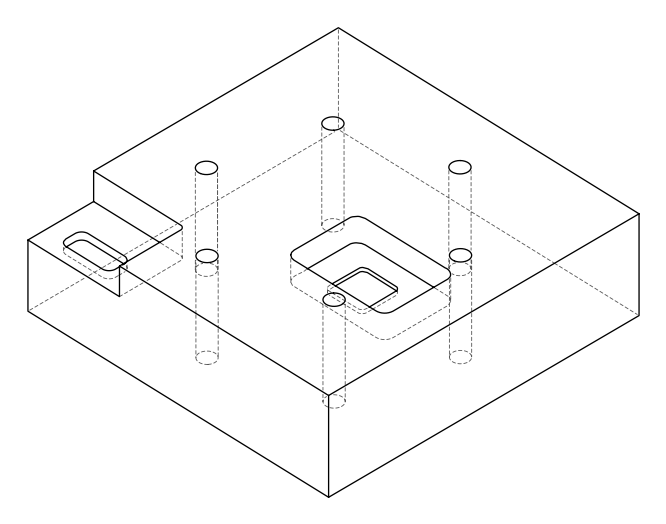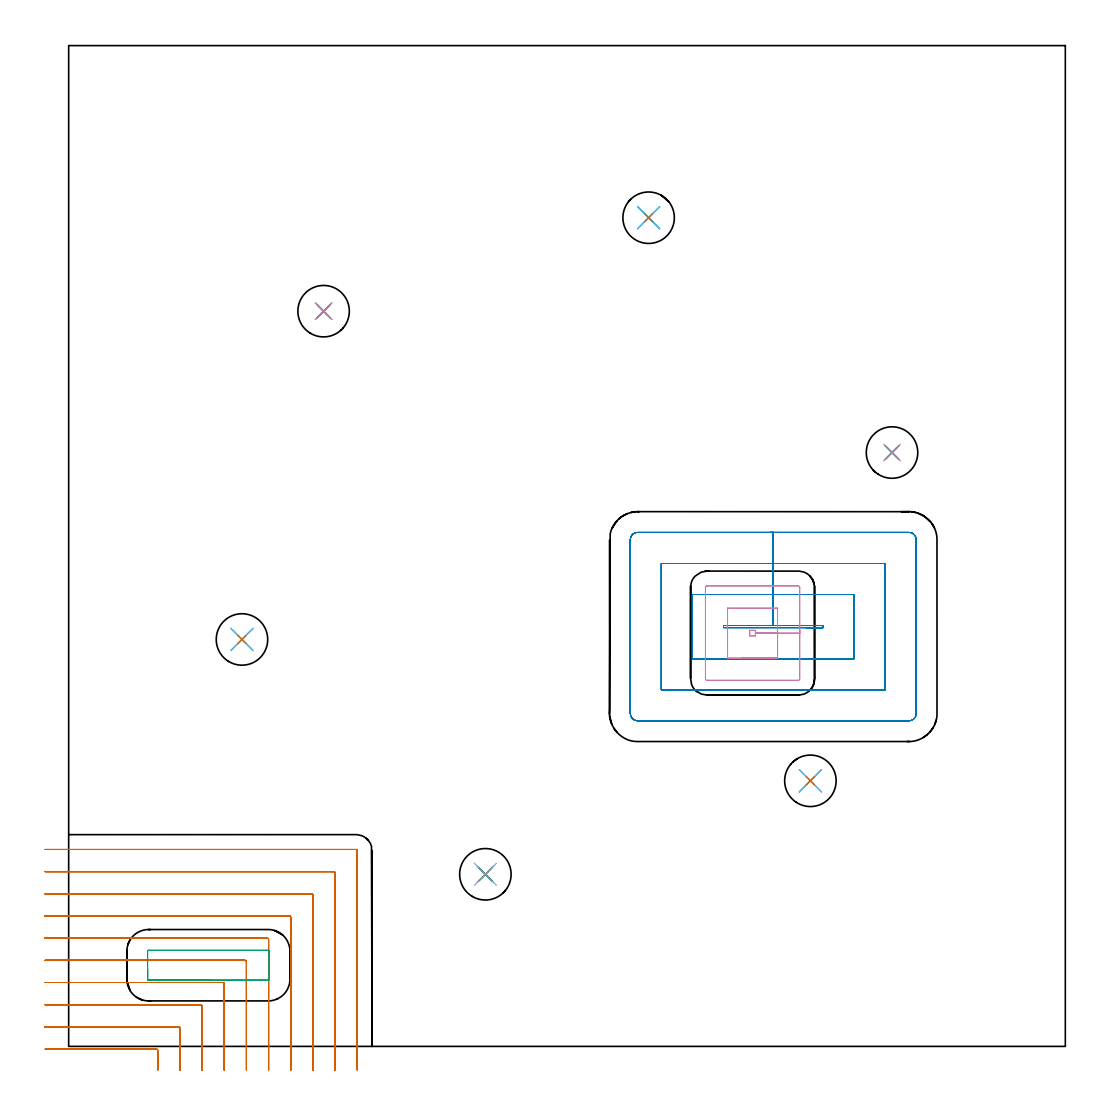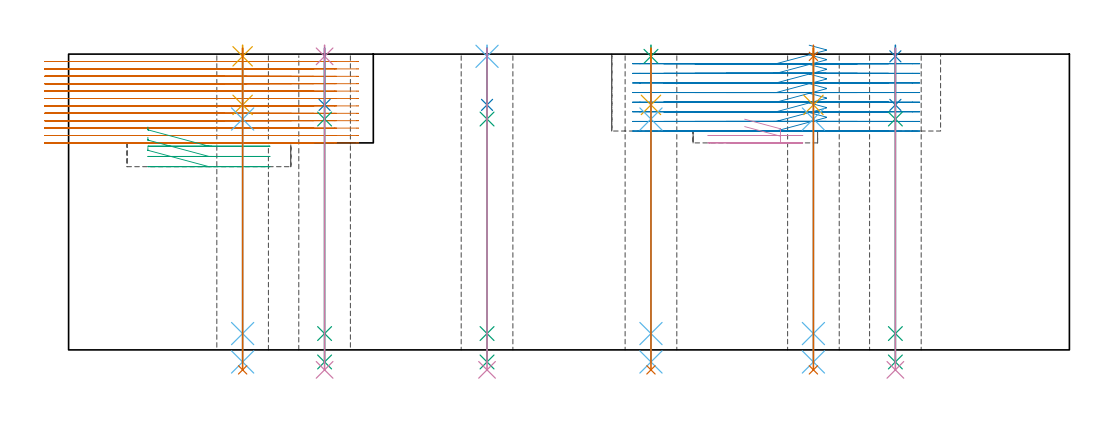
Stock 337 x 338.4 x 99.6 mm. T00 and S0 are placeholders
(PLAN: 28 operations, 21 tool changes, 52.2 min)
(1 MILL_CORNER_NOTCH_RECTANGULAR | CORNER_NOTCH_RECTANGULAR | NXT0201_013 | Follow Part, ap 2.5, ae 75% | 30.07 min | 219482 mm3)
(2 MILL_RECTANGULAR_POCKET | POCKET_RECTANGULAR_STRAIGHT | UGT0201_132 | Follow Part, ap 3.5, ae 75% | 13.72 min | 220827 mm3)
(3 MILL_RECTANGULAR_POCKET_1 | POCKET_RECTANGULAR_STRAIGHT_1 | UGT0201_132 | Follow Part, ap 3.5, ae 75% | 0.93 min | 10228 mm3)
(4 MILL_RECTANGULAR_POCKET_2 | POCKET_RECTANGULAR_STRAIGHT_2 | NXT0201_013 | Follow Part, ap 2.5, ae 75% | 1.11 min | 6918 mm3)
(5 SPOT_DRILL | STEP1HOLE | NXT0321_9005460120000 | 0.03 min | 20 mm3)
(6 SPOT_DRILL_1 | STEP1HOLE_1 | NXT0321_9005460120000 | 0.03 min | 2 mm3)
(7 SPOT_DRILL_2 | STEP1HOLE_2 | NXT0321_9005460120000 | 0.03 min | 7 mm3)
(8 SPOT_DRILL_3 | STEP1HOLE_3 | NXT0321_9005460120000 | 0.03 min | 0 mm3)
(9 SPOT_DRILL_4 | STEP1HOLE_4 | NXT0321_9005460120000 | 0.03 min | 31 mm3)
(10 SPOT_DRILL_5 | STEP1HOLE_5 | NXT0321_9005460120000 | 0.03 min | 9 mm3)
(11 DRILL_BLIND_HOLE_INTO_CENTER | STEP1HOLE | UGT0301_225 | 0.08 min | 1514 mm3)
(12 GUN_DRILL_THROUGH_HOLE | STEP1HOLE | UGT0307_008 | 0.52 min | 8005 mm3)
(13 DRILL_TO_ENLARGE_THROUGH_HOLE | STEP1HOLE | UGT0301_245 | 0.43 min | 14110 mm3)
(14 DRILL_BLIND_HOLE_INTO_CENTER_1 | STEP1HOLE_1 | UGT0301_225 | 0.08 min | 1546 mm3)
(15 GUN_DRILL_THROUGH_HOLE_1 | STEP1HOLE_1 | UGT0307_008 | 0.52 min | 7999 mm3)
(16 DRILL_TO_ENLARGE_THROUGH_HOLE_1 | STEP1HOLE_1 | UGT0301_245 | 0.43 min | 14122 mm3)
(17 DRILL_BLIND_HOLE_INTO_CENTER_2 | STEP1HOLE_2 | UGT0301_225 | 0.08 min | 1509 mm3)
(18 GUN_DRILL_THROUGH_HOLE_2 | STEP1HOLE_2 | UGT0307_008 | 0.52 min | 8018 mm3)
(19 DRILL_TO_ENLARGE_THROUGH_HOLE_2 | STEP1HOLE_2 | UGT0301_245 | 0.43 min | 14109 mm3)
(20 DRILL_BLIND_HOLE_INTO_CENTER_3 | STEP1HOLE_3 | UGT0301_225 | 0.08 min | 1518 mm3)
(21 GUN_DRILL_THROUGH_HOLE_3 | STEP1HOLE_3 | UGT0307_008 | 0.52 min | 8013 mm3)
(22 DRILL_TO_ENLARGE_THROUGH_HOLE_3 | STEP1HOLE_3 | UGT0301_245 | 0.43 min | 14118 mm3)
(23 DRILL_BLIND_HOLE_INTO_CENTER_4 | STEP1HOLE_4 | UGT0301_225 | 0.08 min | 1492 mm3)
(24 GUN_DRILL_THROUGH_HOLE_4 | STEP1HOLE_4 | UGT0307_008 | 0.52 min | 8039 mm3)
(25 DRILL_TO_ENLARGE_THROUGH_HOLE_4 | STEP1HOLE_4 | UGT0301_245 | 0.43 min | 14108 mm3)
(26 DRILL_BLIND_HOLE_INTO_CENTER_5 | STEP1HOLE_5 | UGT0301_225 | 0.08 min | 1525 mm3)
(27 GUN_DRILL_THROUGH_HOLE_5 | STEP1HOLE_5 | UGT0307_008 | 0.52 min | 8012 mm3)
(28 DRILL_TO_ENLARGE_THROUGH_HOLE_5 | STEP1HOLE_5 | UGT0301_245 | 0.43 min | 14118 mm3)
(TOOL NXT0201_013 | ENDMILL 10mm | D10 FL30 Z4)
(TOOL UGT0201_132 | Carbide End Mill 14.0 | D14 FL30 Z4)
(TOOL NXT0321_9005460120000 | NC Spot Drill, 142deg, 12mm, Carbide, Uncoated | D12 PA142 FL30 Z2)
(TOOL UGT0301_225 | Twist Drill 11.4 mm | D11.4 PA118 FL92 Z2)
(TOOL UGT0307_008 | Gun Drill 11 mm | D11 PA130 FL24 Z1)
(TOOL UGT0301_245 | Twist Drill 17.4 mm | D17.4 PA118 FL130 Z2)
(OP 1 MILL_CORNER_NOTCH_RECTANGULAR)
G17 G21 G94 G90
T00 M6
G54
G17 G0 G90 X30.1 Y-8. S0 M3
G43 Z109.6 H0
Z97.108
G94 G1 Y-5. F250.
Y-1.395 F500.
G3 X29.605 Y-0.9 R0.5
G1 X-4.918
X-7.918 F250.
G0 Z109.6
X37.6 Y-8.
Z97.108
G1 Y-5.
Y6.105 F500.
G3 X37.105 Y6.6 R0.5
G1 X-5.
X-8. F250.
G0 Z109.6
X45.1 Y-8.
Z97.108
G1 Y-5.
Y13.605 F500.
G3 X44.605 Y14.1 R0.5
G1 X-5.
X-8. F250.
G0 Z109.6
X52.6 Y-8.
Z97.108
G1 Y-5.
Y21.104 F500.
G3 X52.104 Y21.6 R0.5
G1 X-5.
X-8. F250.
G0 Z109.6
X60.1 Y-8.
Z97.108
G1 Y-5.
Y28.604 F500.
G3 X59.604 Y29.1 R0.5
G1 X-5.
X-8. F250.
G0 Z109.6
X67.6 Y-8.
Z97.108
G1 Y-5.
Y36.104 F500.
G3 X67.104 Y36.6 R0.5
G1 X-5.
X-8. F250.
G0 Z109.6
X75.1 Y-8.
Z97.108
G1 Y-5.
Y43.604 F500.
G3 X74.604 Y44.1 R0.5
G1 X-5.
X-8. F250.
G0 Z109.6
X82.6 Y-8.
Z97.108
G1 Y-5.
Y51.103 F500.
G3 X82.103 Y51.6 R0.5
G1 X-5.
X-8. F250.
G0 Z109.6
X90.1 Y-8.
Z97.108
G1 Y-5.
Y58.603 F500.
G3 X89.603 Y59.1 R0.5
G1 X-5.
X-8. F250.
G0 Z109.6
X97.6 Y-8.
Z97.108
G1 Y-5.
Y66.103 F500.
G3 X97.103 Y66.6 R0.5
G1 X-5.
X-8. F250.
G0 Z109.6
X30.1 Y-8.
Z94.617
G1 Y-5.
Y-1.395 F500.
G3 X29.605 Y-0.9 R0.5
G1 X-4.918
X-7.918 F250.
G0 Z109.6
X37.6 Y-8.
Z94.617
G1 Y-5.
Y6.105 F500.
G3 X37.105 Y6.6 R0.5
G1 X-5.
X-8. F250.
G0 Z109.6
X45.1 Y-8.
Z94.617
G1 Y-5.
Y13.605 F500.
G3 X44.605 Y14.1 R0.5
G1 X-5.
X-8. F250.
G0 Z109.6
X52.6 Y-8.
Z94.617
G1 Y-5.
Y21.104 F500.
G3 X52.104 Y21.6 R0.5
G1 X-5.
X-8. F250.
G0 Z109.6
X60.1 Y-8.
Z94.617
G1 Y-5.
Y28.604 F500.
G3 X59.604 Y29.1 R0.5
G1 X-5.
X-8. F250.
G0 Z109.6
X67.6 Y-8.
Z94.617
G1 Y-5.
Y36.104 F500.
G3 X67.104 Y36.6 R0.5
G1 X-5.
X-8. F250.
G0 Z109.6
X75.1 Y-8.
Z94.617
G1 Y-5.
Y43.604 F500.
G3 X74.604 Y44.1 R0.5
G1 X-5.
X-8. F250.
G0 Z109.6
X82.6 Y-8.
Z94.617
G1 Y-5.
Y51.103 F500.
G3 X82.103 Y51.6 R0.5
G1 X-5.
X-8. F250.
G0 Z109.6
X90.1 Y-8.
Z94.617
G1 Y-5.
Y58.603 F500.
G3 X89.603 Y59.1 R0.5
G1 X-5.
X-8. F250.
G0 Z109.6
X97.6 Y-8.
Z94.617
G1 Y-5.
Y66.103 F500.
G3 X97.103 Y66.6 R0.5
G1 X-5.
X-8. F250.
G0 Z109.6
X30.1 Y-8.
Z92.125
G1 Y-5.
Y-1.395 F500.
G3 X29.605 Y-0.9 R0.5
G1 X-4.918
X-7.918 F250.
G0 Z109.6
X37.6 Y-8.
Z92.125
G1 Y-5.
Y6.105 F500.
G3 X37.105 Y6.6 R0.5
G1 X-5.
X-8. F250.
G0 Z109.6
X45.1 Y-8.
Z92.125
G1 Y-5.
Y13.605 F500.
G3 X44.605 Y14.1 R0.5
G1 X-5.
X-8. F250.
G0 Z109.6
X52.6 Y-8.
Z92.125
G1 Y-5.
Y21.104 F500.
G3 X52.104 Y21.6 R0.5
G1 X-5.
X-8. F250.
G0 Z109.6
X60.1 Y-8.
Z92.125
G1 Y-5.
Y28.604 F500.
G3 X59.604 Y29.1 R0.5
G1 X-5.
X-8. F250.
G0 Z109.6
X67.6 Y-8.
Z92.125
G1 Y-5.
Y36.104 F500.
G3 X67.104 Y36.6 R0.5
G1 X-5.
X-8. F250.
G0 Z109.6
X75.1 Y-8.
Z92.125
G1 Y-5.
Y43.604 F500.
G3 X74.604 Y44.1 R0.5
G1 X-5.
X-8. F250.
G0 Z109.6
X82.6 Y-8.
Z92.125
G1 Y-5.
Y51.103 F500.
G3 X82.103 Y51.6 R0.5
G1 X-5.
X-8. F250.
G0 Z109.6
X90.1 Y-8.
Z92.125
G1 Y-5.
Y58.603 F500.
G3 X89.603 Y59.1 R0.5
G1 X-5.
X-8. F250.
G0 Z109.6
X97.6 Y-8.
Z92.125
G1 Y-5.
Y66.103 F500.
G3 X97.103 Y66.6 R0.5
G1 X-5.
X-8. F250.
G0 Z109.6
X30.1 Y-8.
Z89.633
G1 Y-5.
Y-1.395 F500.
G3 X29.605 Y-0.9 R0.5
G1 X-4.918
X-7.918 F250.
G0 Z109.6
X37.6 Y-8.
Z89.633
G1 Y-5.
Y6.105 F500.
G3 X37.105 Y6.6 R0.5
G1 X-5.
X-8. F250.
G0 Z109.6
X45.1 Y-8.
Z89.633
G1 Y-5.
Y13.605 F500.
G3 X44.605 Y14.1 R0.5
G1 X-5.
X-8. F250.
G0 Z109.6
X52.6 Y-8.
Z89.633
G1 Y-5.
Y21.104 F500.
G3 X52.104 Y21.6 R0.5
G1 X-5.
X-8. F250.
G0 Z109.6
X60.1 Y-8.
Z89.633
G1 Y-5.
Y28.604 F500.
G3 X59.604 Y29.1 R0.5
G1 X-5.
X-8. F250.
G0 Z109.6
X67.6 Y-8.
Z89.633
G1 Y-5.
Y36.104 F500.
G3 X67.104 Y36.6 R0.5
G1 X-5.
X-8. F250.
G0 Z109.6
X75.1 Y-8.
Z89.633
G1 Y-5.
Y43.604 F500.
G3 X74.604 Y44.1 R0.5
G1 X-5.
X-8. F250.
G0 Z109.6
X82.6 Y-8.
Z89.633
G1 Y-5.
Y51.103 F500.
G3 X82.103 Y51.6 R0.5
G1 X-5.
X-8. F250.
G0 Z109.6
X90.1 Y-8.
Z89.633
G1 Y-5.
Y58.603 F500.
G3 X89.603 Y59.1 R0.5
G1 X-5.
X-8. F250.
G0 Z109.6
X97.6 Y-8.
Z89.633
G1 Y-5.
Y66.103 F500.
G3 X97.103 Y66.6 R0.5
G1 X-5.
X-8. F250.
G0 Z109.6
X30.1 Y-8.
Z87.142
G1 Y-5.
Y-1.395 F500.
G3 X29.605 Y-0.9 R0.5
G1 X-4.918
X-7.918 F250.
G0 Z109.6
X37.6 Y-8.
Z87.142
G1 Y-5.
Y6.105 F500.
G3 X37.105 Y6.6 R0.5
G1 X-5.
X-8. F250.
G0 Z109.6
X45.1 Y-8.
Z87.142
G1 Y-5.
Y13.605 F500.
G3 X44.605 Y14.1 R0.5
G1 X-5.
X-8. F250.
G0 Z109.6
X52.6 Y-8.
Z87.142
G1 Y-5.
Y21.104 F500.
G3 X52.104 Y21.6 R0.5
G1 X-5.
X-8. F250.
G0 Z109.6
X60.1 Y-8.
Z87.142
G1 Y-5.
Y28.604 F500.
G3 X59.604 Y29.1 R0.5
G1 X-5.
X-8. F250.
G0 Z109.6
X67.6 Y-8.
Z87.142
G1 Y-5.
Y36.104 F500.
G3 X67.104 Y36.6 R0.5
G1 X-5.
X-8. F250.
G0 Z109.6
X75.1 Y-8.
Z87.142
G1 Y-5.
Y43.604 F500.
G3 X74.604 Y44.1 R0.5
G1 X-5.
X-8. F250.
G0 Z109.6
X82.6 Y-8.
Z87.142
G1 Y-5.
Y51.103 F500.
G3 X82.103 Y51.6 R0.5
G1 X-5.
X-8. F250.
G0 Z109.6
X90.1 Y-8.
Z87.142
G1 Y-5.
Y58.603 F500.
G3 X89.603 Y59.1 R0.5
G1 X-5.
X-8. F250.
G0 Z109.6
X97.6 Y-8.
Z87.142
G1 Y-5.
Y66.103 F500.
G3 X97.103 Y66.6 R0.5
G1 X-5.
X-8. F250.
G0 Z109.6
X30.1 Y-8.
Z84.65
G1 Y-5.
Y-1.395 F500.
G3 X29.605 Y-0.9 R0.5
G1 X-4.918
X-7.918 F250.
G0 Z109.6
X37.6 Y-8.
Z84.65
G1 Y-5.
Y6.105 F500.
G3 X37.105 Y6.6 R0.5
G1 X-5.
X-8. F250.
G0 Z109.6
X45.1 Y-8.
Z84.65
G1 Y-5.
Y13.605 F500.
G3 X44.605 Y14.1 R0.5
G1 X-5.
X-8. F250.
G0 Z109.6
X52.6 Y-8.
Z84.65
G1 Y-5.
Y21.104 F500.
G3 X52.104 Y21.6 R0.5
G1 X-5.
X-8. F250.
G0 Z109.6
X60.1 Y-8.
Z84.65
G1 Y-5.
Y28.604 F500.
G3 X59.604 Y29.1 R0.5
G1 X-5.
X-8. F250.
G0 Z109.6
X67.6 Y-8.
Z84.65
G1 Y-5.
Y36.104 F500.
G3 X67.104 Y36.6 R0.5
G1 X-5.
X-8. F250.
G0 Z109.6
X75.1 Y-8.
Z84.65
G1 Y-5.
Y43.604 F500.
G3 X74.604 Y44.1 R0.5
G1 X-5.
X-8. F250.
G0 Z109.6
X82.6 Y-8.
Z84.65
G1 Y-5.
Y51.103 F500.
G3 X82.103 Y51.6 R0.5
G1 X-5.
X-8. F250.
G0 Z109.6
X90.1 Y-8.
Z84.65
G1 Y-5.
Y58.603 F500.
G3 X89.603 Y59.1 R0.5
G1 X-5.
X-8. F250.
G0 Z109.6
X97.6 Y-8.
Z84.65
G1 Y-5.
Y66.103 F500.
G3 X97.103 Y66.6 R0.5
G1 X-5.
X-8. F250.
G0 Z109.6
X30.1 Y-8.
Z82.158
G1 Y-5.
Y-1.395 F500.
G3 X29.605 Y-0.9 R0.5
G1 X-4.918
X-7.918 F250.
G0 Z109.6
X37.6 Y-8.
Z82.158
G1 Y-5.
Y6.105 F500.
G3 X37.105 Y6.6 R0.5
G1 X-5.
X-8. F250.
G0 Z109.6
X45.1 Y-8.
Z82.158
G1 Y-5.
Y13.605 F500.
G3 X44.605 Y14.1 R0.5
G1 X-5.
X-8. F250.
G0 Z109.6
X52.6 Y-8.
Z82.158
G1 Y-5.
Y21.104 F500.
G3 X52.104 Y21.6 R0.5
G1 X-5.
X-8. F250.
G0 Z109.6
X60.1 Y-8.
Z82.158
G1 Y-5.
Y28.604 F500.
G3 X59.604 Y29.1 R0.5
G1 X-5.
X-8. F250.
G0 Z109.6
X67.6 Y-8.
Z82.158
G1 Y-5.
Y36.104 F500.
G3 X67.104 Y36.6 R0.5
G1 X-5.
X-8. F250.
G0 Z109.6
X75.1 Y-8.
Z82.158
G1 Y-5.
Y43.604 F500.
G3 X74.604 Y44.1 R0.5
G1 X-5.
X-8. F250.
G0 Z109.6
X82.6 Y-8.
Z82.158
G1 Y-5.
Y51.103 F500.
G3 X82.103 Y51.6 R0.5
G1 X-5.
X-8. F250.
G0 Z109.6
X90.1 Y-8.
Z82.158
G1 Y-5.
Y58.603 F500.
G3 X89.603 Y59.1 R0.5
G1 X-5.
X-8. F250.
G0 Z109.6
X97.6 Y-8.
Z82.158
G1 Y-5.
Y66.103 F500.
G3 X97.103 Y66.6 R0.5
G1 X-5.
X-8. F250.
G0 Z109.6
X30.1 Y-8.
Z79.667
G1 Y-5.
Y-1.395 F500.
G3 X29.605 Y-0.9 R0.5
G1 X-4.918
X-7.918 F250.
G0 Z109.6
X37.6 Y-8.
Z79.667
G1 Y-5.
Y6.105 F500.
G3 X37.105 Y6.6 R0.5
G1 X-5.
X-8. F250.
G0 Z109.6
X45.1 Y-8.
Z79.667
G1 Y-5.
Y13.605 F500.
G3 X44.605 Y14.1 R0.5
G1 X-5.
X-8. F250.
G0 Z109.6
X52.6 Y-8.
Z79.667
G1 Y-5.
Y21.104 F500.
G3 X52.104 Y21.6 R0.5
G1 X-5.
X-8. F250.
G0 Z109.6
X60.1 Y-8.
Z79.667
G1 Y-5.
Y28.604 F500.
G3 X59.604 Y29.1 R0.5
G1 X-5.
X-8. F250.
G0 Z109.6
X67.6 Y-8.
Z79.667
G1 Y-5.
Y36.104 F500.
G3 X67.104 Y36.6 R0.5
G1 X-5.
X-8. F250.
G0 Z109.6
X75.1 Y-8.
Z79.667
G1 Y-5.
Y43.604 F500.
G3 X74.604 Y44.1 R0.5
G1 X-5.
X-8. F250.
G0 Z109.6
X82.6 Y-8.
Z79.667
G1 Y-5.
Y51.103 F500.
G3 X82.103 Y51.6 R0.5
G1 X-5.
X-8. F250.
G0 Z109.6
X90.1 Y-8.
Z79.667
G1 Y-5.
Y58.603 F500.
G3 X89.603 Y59.1 R0.5
G1 X-5.
X-8. F250.
G0 Z109.6
X97.6 Y-8.
Z79.667
G1 Y-5.
Y66.103 F500.
G3 X97.103 Y66.6 R0.5
G1 X-5.
X-8. F250.
G0 Z109.6
X30.1 Y-8.
Z77.175
G1 Y-5.
Y-1.395 F500.
G3 X29.605 Y-0.9 R0.5
G1 X-4.918
X-7.918 F250.
G0 Z109.6
X37.6 Y-8.
Z77.175
G1 Y-5.
Y6.105 F500.
G3 X37.105 Y6.6 R0.5
G1 X-5.
X-8. F250.
G0 Z109.6
X45.1 Y-8.
Z77.175
G1 Y-5.
Y13.605 F500.
G3 X44.605 Y14.1 R0.5
G1 X-5.
X-8. F250.
G0 Z109.6
X52.6 Y-8.
Z77.175
G1 Y-5.
Y21.104 F500.
G3 X52.104 Y21.6 R0.5
G1 X-5.
X-8. F250.
G0 Z109.6
X60.1 Y-8.
Z77.175
G1 Y-5.
Y28.604 F500.
G3 X59.604 Y29.1 R0.5
G1 X-5.
X-8. F250.
G0 Z109.6
X67.6 Y-8.
Z77.175
G1 Y-5.
Y36.104 F500.
G3 X67.104 Y36.6 R0.5
G1 X-5.
X-8. F250.
G0 Z109.6
X75.1 Y-8.
Z77.175
G1 Y-5.
Y43.604 F500.
G3 X74.604 Y44.1 R0.5
G1 X-5.
X-8. F250.
G0 Z109.6
X82.6 Y-8.
Z77.175
G1 Y-5.
Y51.103 F500.
G3 X82.103 Y51.6 R0.5
G1 X-5.
X-8. F250.
G0 Z109.6
X90.1 Y-8.
Z77.175
G1 Y-5.
Y58.603 F500.
G3 X89.603 Y59.1 R0.5
G1 X-5.
X-8. F250.
G0 Z109.6
X97.6 Y-8.
Z77.175
G1 Y-5.
Y66.103 F500.
G3 X97.103 Y66.6 R0.5
G1 X-5.
X-8. F250.
G0 Z109.6
X30.1 Y-8.
Z74.683
G1 Y-5.
Y-1.395 F500.
G3 X29.605 Y-0.9 R0.5
G1 X-4.918
X-7.918 F250.
G0 Z109.6
X37.6 Y-8.
Z74.683
G1 Y-5.
Y6.105 F500.
G3 X37.105 Y6.6 R0.5
G1 X-5.
X-8. F250.
G0 Z109.6
X45.1 Y-8.
Z74.683
G1 Y-5.
Y13.605 F500.
G3 X44.605 Y14.1 R0.5
G1 X-5.
X-8. F250.
G0 Z109.6
X52.6 Y-8.
Z74.683
G1 Y-5.
Y21.104 F500.
G3 X52.104 Y21.6 R0.5
G1 X-5.
X-8. F250.
G0 Z109.6
X60.1 Y-8.
Z74.683
G1 Y-5.
Y28.604 F500.
G3 X59.604 Y29.1 R0.5
G1 X-5.
X-8. F250.
G0 Z109.6
X67.6 Y-8.
Z74.683
G1 Y-5.
Y36.104 F500.
G3 X67.104 Y36.6 R0.5
G1 X-5.
X-8. F250.
G0 Z109.6
X75.1 Y-8.
Z74.683
G1 Y-5.
Y43.604 F500.
G3 X74.604 Y44.1 R0.5
G1 X-5.
X-8. F250.
G0 Z109.6
X82.6 Y-8.
Z74.683
G1 Y-5.
Y51.103 F500.
G3 X82.103 Y51.6 R0.5
G1 X-5.
X-8. F250.
G0 Z109.6
X90.1 Y-8.
Z74.683
G1 Y-5.
Y58.603 F500.
G3 X89.603 Y59.1 R0.5
G1 X-5.
X-8. F250.
G0 Z109.6
X97.6 Y-8.
Z74.683
G1 Y-5.
Y66.103 F500.
G3 X97.103 Y66.6 R0.5
G1 X-5.
X-8. F250.
G0 Z109.6
X30.1 Y-8.
Z72.192
G1 Y-5.
Y-1.395 F500.
G3 X29.605 Y-0.9 R0.5
G1 X-4.918
X-7.918 F250.
G0 Z109.6
X37.6 Y-8.
Z72.192
G1 Y-5.
Y6.105 F500.
G3 X37.105 Y6.6 R0.5
G1 X-5.
X-8. F250.
G0 Z109.6
X45.1 Y-8.
Z72.192
G1 Y-5.
Y13.605 F500.
G3 X44.605 Y14.1 R0.5
G1 X-5.
X-8. F250.
G0 Z109.6
X52.6 Y-8.
Z72.192
G1 Y-5.
Y21.104 F500.
G3 X52.104 Y21.6 R0.5
G1 X-5.
X-8. F250.
G0 Z109.6
X60.1 Y-8.
Z72.192
G1 Y-5.
Y28.604 F500.
G3 X59.604 Y29.1 R0.5
G1 X-5.
X-8. F250.
G0 Z109.6
X67.6 Y-8.
Z72.192
G1 Y-5.
Y36.104 F500.
G3 X67.104 Y36.6 R0.5
G1 X-5.
X-8. F250.
G0 Z109.6
X75.1 Y-8.
Z72.192
G1 Y-5.
Y43.604 F500.
G3 X74.604 Y44.1 R0.5
G1 X-5.
X-8. F250.
G0 Z109.6
X82.6 Y-8.
Z72.192
G1 Y-5.
Y51.103 F500.
G3 X82.103 Y51.6 R0.5
G1 X-5.
X-8. F250.
G0 Z109.6
X90.1 Y-8.
Z72.192
G1 Y-5.
Y58.603 F500.
G3 X89.603 Y59.1 R0.5
G1 X-5.
X-8. F250.
G0 Z109.6
X97.6 Y-8.
Z72.192
G1 Y-5.
Y66.103 F500.
G3 X97.103 Y66.6 R0.5
G1 X-5.
X-8. F250.
G0 Z109.6
X30.1 Y-8.
Z69.7
G1 Y-5.
Y-1.395 F500.
G3 X29.605 Y-0.9 R0.5
G1 X-4.918
X-7.918 F250.
G0 Z109.6
X37.6 Y-8.
Z69.7
G1 Y-5.
Y6.105 F500.
G3 X37.105 Y6.6 R0.5
G1 X-5.
X-8. F250.
G0 Z109.6
X45.1 Y-8.
Z69.7
G1 Y-5.
Y13.605 F500.
G3 X44.605 Y14.1 R0.5
G1 X-5.
X-8. F250.
G0 Z109.6
X52.6 Y-8.
Z69.7
G1 Y-5.
Y21.104 F500.
G3 X52.104 Y21.6 R0.5
G1 X-5.
X-8. F250.
G0 Z109.6
X60.1 Y-8.
Z69.7
G1 Y-5.
Y28.604 F500.
G3 X59.604 Y29.1 R0.5
G1 X-5.
X-8. F250.
G0 Z109.6
X67.6 Y-8.
Z69.7
G1 Y-5.
Y36.104 F500.
G3 X67.104 Y36.6 R0.5
G1 X-5.
X-8. F250.
G0 Z109.6
X75.1 Y-8.
Z69.7
G1 Y-5.
Y43.604 F500.
G3 X74.604 Y44.1 R0.5
G1 X-5.
X-8. F250.
G0 Z109.6
X82.6 Y-8.
Z69.7
G1 Y-5.
Y51.103 F500.
G3 X82.103 Y51.6 R0.5
G1 X-5.
X-8. F250.
G0 Z109.6
X90.1 Y-8.
Z69.7
G1 Y-5.
Y58.603 F500.
G3 X89.603 Y59.1 R0.5
G1 X-5.
X-8. F250.
G0 Z109.6
X97.6 Y-8.
Z69.7
G1 Y-5.
Y66.103 F500.
G3 X97.103 Y66.6 R0.5
G1 X-5.
X-8. F250.
G0 Z109.6
M5
M2
(OP 2 MILL_RECTANGULAR_POCKET)
G17 G21 G94 G90
T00 M6
G54
G17 G0 G90 X249.371 Y141.6 S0 M3
G43 Z109.6 H0
Z102.6
G94 G1 X255.1 Z101.065 F250.
Y142.3 Z100.877
X238.25 Z96.362
X221.4 F500.
Y141.6
X255.1
Y142.3
X238.25
Y152.8
X210.9
Y131.1
X265.6
Y152.8
X238.25
Y163.3
X200.4
Y120.6
X276.1
Y163.3
X238.25
Y173.8
X192.4
G3 X189.9 Y171.3 R2.5
G1 Y112.6
G3 X192.4 Y110.1 R2.5
G1 X284.1
G3 X286.6 Y112.6 R2.5
G1 Y171.3
G3 X284.1 Y173.8 R2.5
G1 X238.25
X237.25
G0 X249.371 Y141.6 Z99.362
G1 X255.1 Z97.827 F250.
Y142.3 Z97.64
X238.25 Z93.125
X221.4 F500.
Y141.6
X255.1
Y142.3
X238.25
Y152.8
X210.9
Y131.1
X265.6
Y152.8
X238.25
Y163.3
X200.4
Y120.6
X276.1
Y163.3
X238.25
Y173.8
X192.4
G3 X189.9 Y171.3 R2.5
G1 Y112.6
G3 X192.4 Y110.1 R2.5
G1 X284.1
G3 X286.6 Y112.6 R2.5
G1 Y171.3
G3 X284.1 Y173.8 R2.5
G1 X238.25
X237.25
G0 X249.371 Y141.6 Z96.125
G1 X255.1 Z94.59 F250.
Y142.3 Z94.402
X238.25 Z89.887
X221.4 F500.
Y141.6
X255.1
Y142.3
X238.25
Y152.8
X210.9
Y131.1
X265.6
Y152.8
X238.25
Y163.3
X200.4
Y120.6
X276.1
Y163.3
X238.25
Y173.8
X192.4
G3 X189.9 Y171.3 R2.5
G1 Y112.6
G3 X192.4 Y110.1 R2.5
G1 X284.1
G3 X286.6 Y112.6 R2.5
G1 Y171.3
G3 X284.1 Y173.8 R2.5
G1 X238.25
X237.25
G0 X249.371 Y141.6 Z92.887
G1 X255.1 Z91.352 F250.
Y142.3 Z91.165
X238.25 Z86.65
X221.4 F500.
Y141.6
X255.1
Y142.3
X238.25
Y152.8
X210.9
Y131.1
X265.6
Y152.8
X238.25
Y163.3
X200.4
Y120.6
X276.1
Y163.3
X238.25
Y173.8
X192.4
G3 X189.9 Y171.3 R2.5
G1 Y112.6
G3 X192.4 Y110.1 R2.5
G1 X284.1
G3 X286.6 Y112.6 R2.5
G1 Y171.3
G3 X284.1 Y173.8 R2.5
G1 X238.25
X237.25
G0 X249.371 Y141.6 Z89.65
G1 X255.1 Z88.115 F250.
Y142.3 Z87.927
X238.25 Z83.412
X221.4 F500.
Y141.6
X255.1
Y142.3
X238.25
Y152.8
X210.9
Y131.1
X265.6
Y152.8
X238.25
Y163.3
X200.4
Y120.6
X276.1
Y163.3
X238.25
Y173.8
X192.4
G3 X189.9 Y171.3 R2.5
G1 Y112.6
G3 X192.4 Y110.1 R2.5
G1 X284.1
G3 X286.6 Y112.6 R2.5
G1 Y171.3
G3 X284.1 Y173.8 R2.5
G1 X238.25
X237.25
G0 X249.371 Y141.6 Z86.412
G1 X255.1 Z84.877 F250.
Y142.3 Z84.69
X238.25 Z80.175
X221.4 F500.
Y141.6
X255.1
Y142.3
X238.25
Y152.8
X210.9
Y131.1
X265.6
Y152.8
X238.25
Y163.3
X200.4
Y120.6
X276.1
Y163.3
X238.25
Y173.8
X192.4
G3 X189.9 Y171.3 R2.5
G1 Y112.6
G3 X192.4 Y110.1 R2.5
G1 X284.1
G3 X286.6 Y112.6 R2.5
G1 Y171.3
G3 X284.1 Y173.8 R2.5
G1 X238.25
X237.25
G0 X249.371 Y141.6 Z83.175
G1 X255.1 Z81.64 F250.
Y142.3 Z81.452
X238.25 Z76.937
X221.4 F500.
Y141.6
X255.1
Y142.3
X238.25
Y152.8
X210.9
Y131.1
X265.6
Y152.8
X238.25
Y163.3
X200.4
Y120.6
X276.1
Y163.3
X238.25
Y173.8
X192.4
G3 X189.9 Y171.3 R2.5
G1 Y112.6
G3 X192.4 Y110.1 R2.5
G1 X284.1
G3 X286.6 Y112.6 R2.5
G1 Y171.3
G3 X284.1 Y173.8 R2.5
G1 X238.25
X237.25
G0 X249.371 Y141.6 Z79.937
G1 X255.1 Z78.403 F250.
Y142.3 Z78.215
X238.25 Z73.7
X221.4 F500.
Y141.6
X255.1
Y142.3
X238.25
Y152.8
X210.9
Y131.1
X265.6
Y152.8
X238.25
Y163.3
X200.4
Y120.6
X276.1
Y163.3
X238.25
Y173.8
X192.4
G3 X189.9 Y171.3 R2.5
G1 Y112.6
G3 X192.4 Y110.1 R2.5
G1 X284.1
G3 X286.6 Y112.6 R2.5
G1 Y171.3
G3 X284.1 Y173.8 R2.5
G1 X238.25
X237.25
G0 Z109.6
M5
M2
(OP 3 MILL_RECTANGULAR_POCKET_1)
G17 G21 G94 G90
T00 M6
G54
G17 G0 G90 X26.7 Y26.029 S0 M3
G43 Z109.6 H0
Z75.036
G94 G1 Y22.7 Z74.144 F250.
Y22.645 Z74.13
X26.746 Y22.532 Z74.097
X26.832 Y22.446 Z74.064
X26.945 Y22.4 Z74.032
X27. Z74.017
X47.25 Z68.591
X67.5 F500.
G3 X67.8 Y22.7 R0.3
G1 Y32.2
G3 X67.5 Y32.5 R0.3
G1 X27.
G3 X26.7 Y32.2 R0.3
G1 Y22.7
G3 X27. Y22.4 R0.3
G1 X47.25
X48.25
G0 X26.7 Y26.029 Z71.591
G1 Y22.7 Z70.699 F250.
Y22.645 Z70.684
X26.746 Y22.532 Z70.652
X26.832 Y22.446 Z70.619
X26.945 Y22.4 Z70.586
X27. Z70.571
X47.25 Z65.145
X67.5 F500.
G3 X67.8 Y22.7 R0.3
G1 Y32.2
G3 X67.5 Y32.5 R0.3
G1 X27.
G3 X26.7 Y32.2 R0.3
G1 Y22.7
G3 X27. Y22.4 R0.3
G1 X47.25
X48.25
G0 X26.7 Y26.029 Z68.145
G1 Y22.7 Z67.254 F250.
Y22.645 Z67.239
X26.746 Y22.532 Z67.206
X26.832 Y22.446 Z67.173
X26.945 Y22.4 Z67.141
X27. Z67.126
X47.25 Z61.7
X67.5 F500.
G3 X67.8 Y22.7 R0.3
G1 Y32.2
G3 X67.5 Y32.5 R0.3
G1 X27.
G3 X26.7 Y32.2 R0.3
G1 Y22.7
G3 X27. Y22.4 R0.3
G1 X47.25
X48.25
G0 Z109.6
M5
M2
(OP 4 MILL_RECTANGULAR_POCKET_2)
G17 G21 G94 G90
T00 M6
G54
G17 G0 G90 X227.655 Y131.3 S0 M3
G43 Z109.6 H0
Z77.683
G94 G1 X239.7 Z74.456 F250.
Y139.75 Z72.192
X232.2
Y140.7 F500.
X230.3
Y138.8
X232.2
Y139.75
X239.7
Y148.2
X222.8
Y131.3
X239.7
Y139.75
X247.2
Y155.2
G3 X246.7 Y155.7 R0.5
G1 X215.8
G3 X215.3 Y155.2 R0.5
G1 Y124.3
G3 X215.8 Y123.8 R0.5
G1 X246.7
G3 X247.2 Y124.3 R0.5
G1 Y139.75
Y140.75
G0 X227.655 Y131.3 Z75.192
G1 X239.7 Z71.964 F250.
Y139.75 Z69.7
X232.2
Y140.7 F500.
X230.3
Y138.8
X232.2
Y139.75
X239.7
Y148.2
X222.8
Y131.3
X239.7
Y139.75
X247.2
Y155.2
G3 X246.7 Y155.7 R0.5
G1 X215.8
G3 X215.3 Y155.2 R0.5
G1 Y124.3
G3 X215.8 Y123.8 R0.5
G1 X246.7
G3 X247.2 Y124.3 R0.5
G1 Y139.75
Y140.75
G0 Z109.6
M5
M2
(OP 5 SPOT_DRILL)
G17 G21 G94 G90
T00 M6
G54
G17 G0 G90 X58.6 Y137.6 S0 M3
G43 Z109.6 H0
G94 G81 G98 Z98.851 F250. R102.6
G80
M5
M2
(OP 6 SPOT_DRILL_1)
G17 G21 G94 G90
T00 M6
G54
G17 G0 G90 X140.9 Y58.2 S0 M3
G43 Z109.6 H0
G94 G81 G98 Z98.851 F250. R102.6
G80
M5
M2
(OP 7 SPOT_DRILL_2)
G17 G21 G94 G90
T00 M6
G54
G17 G0 G90 X250.8 Y89.8 S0 M3
G43 Z109.6 H0
G94 G81 G98 Z98.851 F250. R102.6
G80
M5
M2
(OP 8 SPOT_DRILL_3)
G17 G21 G94 G90
T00 M6
G54
G17 G0 G90 X278.4 Y200.8 S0 M3
G43 Z109.6 H0
G94 G81 G98 Z98.851 F250. R102.6
G80
M5
M2
(OP 9 SPOT_DRILL_4)
G17 G21 G94 G90
T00 M6
G54
G17 G0 G90 X196.1 Y280.2 S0 M3
G43 Z109.6 H0
G94 G81 G98 Z98.851 F250. R102.6
G80
M5
M2
(OP 10 SPOT_DRILL_5)
G17 G21 G94 G90
T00 M6
G54
G17 G0 G90 X86.2 Y248.6 S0 M3
G43 Z109.6 H0
G94 G81 G98 Z98.851 F250. R102.6
G80
M5
M2
(OP 11 DRILL_BLIND_HOLE_INTO_CENTER)
G17 G21 G94 G90
T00 M6
G54
G17 G0 G90 X58.6 Y137.6 S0 M3
G43 Z109.6 H0
G94 G81 G98 Z82.5 F250. R101.6
G80
M5
M2
(OP 12 GUN_DRILL_THROUGH_HOLE)
G17 G21 G94 G90
T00 M6
G54
G17 G0 G90 X58.6 Y137.6 M8
G43 Z109.6 H0
Z96.897
S716 M3
G94 G1 Z77.74 F125. M26
G4 X.084
Z5.5 F250.
G4 X.084
Z-4.065 F125.
G4 X.084
M5
M9
G0 Z96.897
Z109.6
M2
(OP 13 DRILL_TO_ENLARGE_THROUGH_HOLE)
G17 G21 G94 G90
T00 M6
G54
G17 G0 G90 X58.6 Y137.6 S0 M3
G43 Z109.6 H0
G94 G73 G98 Z-6.727 F250. Q15.19 R101.6
G80
M5
M2
(OP 14 DRILL_BLIND_HOLE_INTO_CENTER_1)
G17 G21 G94 G90
T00 M6
G54
G17 G0 G90 X140.9 Y58.2 S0 M3
G43 Z109.6 H0
G94 G81 G98 Z82.5 F250. R101.6
G80
M5
M2
(OP 15 GUN_DRILL_THROUGH_HOLE_1)
G17 G21 G94 G90
T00 M6
G54
G17 G0 G90 X140.9 Y58.2 M8
G43 Z109.6 H0
Z96.897
S716 M3
G94 G1 Z77.74 F125. M26
G4 X.084
Z5.5 F250.
G4 X.084
Z-4.065 F125.
G4 X.084
M5
M9
G0 Z96.897
Z109.6
M2
(OP 16 DRILL_TO_ENLARGE_THROUGH_HOLE_1)
G17 G21 G94 G90
T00 M6
G54
G17 G0 G90 X140.9 Y58.2 S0 M3
G43 Z109.6 H0
G94 G73 G98 Z-6.727 F250. Q15.19 R101.6
G80
M5
M2
(OP 17 DRILL_BLIND_HOLE_INTO_CENTER_2)
G17 G21 G94 G90
T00 M6
G54
G17 G0 G90 X250.8 Y89.8 S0 M3
G43 Z109.6 H0
G94 G81 G98 Z82.5 F250. R101.6
G80
M5
M2
(OP 18 GUN_DRILL_THROUGH_HOLE_2)
G17 G21 G94 G90
T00 M6
G54
G17 G0 G90 X250.8 Y89.8 M8
G43 Z109.6 H0
Z96.897
S716 M3
G94 G1 Z77.74 F125. M26
G4 X.084
Z5.5 F250.
G4 X.084
Z-4.065 F125.
G4 X.084
M5
M9
G0 Z96.897
Z109.6
M2
(OP 19 DRILL_TO_ENLARGE_THROUGH_HOLE_2)
G17 G21 G94 G90
T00 M6
G54
G17 G0 G90 X250.8 Y89.8 S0 M3
G43 Z109.6 H0
G94 G73 G98 Z-6.727 F250. Q15.19 R101.6
G80
M5
M2
(OP 20 DRILL_BLIND_HOLE_INTO_CENTER_3)
G17 G21 G94 G90
T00 M6
G54
G17 G0 G90 X278.4 Y200.8 S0 M3
G43 Z109.6 H0
G94 G81 G98 Z82.5 F250. R101.6
G80
M5
M2
(OP 21 GUN_DRILL_THROUGH_HOLE_3)
G17 G21 G94 G90
T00 M6
G54
G17 G0 G90 X278.4 Y200.8 M8
G43 Z109.6 H0
Z96.897
S716 M3
G94 G1 Z77.74 F125. M26
G4 X.084
Z5.5 F250.
G4 X.084
Z-4.065 F125.
G4 X.084
M5
M9
G0 Z96.897
Z109.6
M2
(OP 22 DRILL_TO_ENLARGE_THROUGH_HOLE_3)
G17 G21 G94 G90
T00 M6
G54
G17 G0 G90 X278.4 Y200.8 S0 M3
G43 Z109.6 H0
G94 G73 G98 Z-6.727 F250. Q15.19 R101.6
G80
M5
M2
(OP 23 DRILL_BLIND_HOLE_INTO_CENTER_4)
G17 G21 G94 G90
T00 M6
G54
G17 G0 G90 X196.1 Y280.2 S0 M3
G43 Z109.6 H0
G94 G81 G98 Z82.5 F250. R101.6
G80
M5
M2
(OP 24 GUN_DRILL_THROUGH_HOLE_4)
G17 G21 G94 G90
T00 M6
G54
G17 G0 G90 X196.1 Y280.2 M8
G43 Z109.6 H0
Z96.897
S716 M3
G94 G1 Z77.74 F125. M26
G4 X.084
Z5.5 F250.
G4 X.084
Z-4.065 F125.
G4 X.084
M5
M9
G0 Z96.897
Z109.6
M2
(OP 25 DRILL_TO_ENLARGE_THROUGH_HOLE_4)
G17 G21 G94 G90
T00 M6
G54
G17 G0 G90 X196.1 Y280.2 S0 M3
G43 Z109.6 H0
G94 G73 G98 Z-6.727 F250. Q15.19 R101.6
G80
M5
M2
(OP 26 DRILL_BLIND_HOLE_INTO_CENTER_5)
G17 G21 G94 G90
T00 M6
G54
G17 G0 G90 X86.2 Y248.6 S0 M3
G43 Z109.6 H0
G94 G81 G98 Z82.5 F250. R101.6
G80
M5
M2
(OP 27 GUN_DRILL_THROUGH_HOLE_5)
G17 G21 G94 G90
T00 M6
G54
G17 G0 G90 X86.2 Y248.6 M8
G43 Z109.6 H0
Z96.897
S716 M3
G94 G1 Z77.74 F125. M26
G4 X.084
Z5.5 F250.
G4 X.084
Z-4.065 F125.
G4 X.084
M5
M9
G0 Z96.897
Z109.6
M2
(OP 28 DRILL_TO_ENLARGE_THROUGH_HOLE_5)
G17 G21 G94 G90
T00 M6
G54
G17 G0 G90 X86.2 Y248.6 S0 M3
G43 Z109.6 H0
G94 G73 G98 Z-6.727 F250. Q15.19 R101.6
G80
M5
M2
